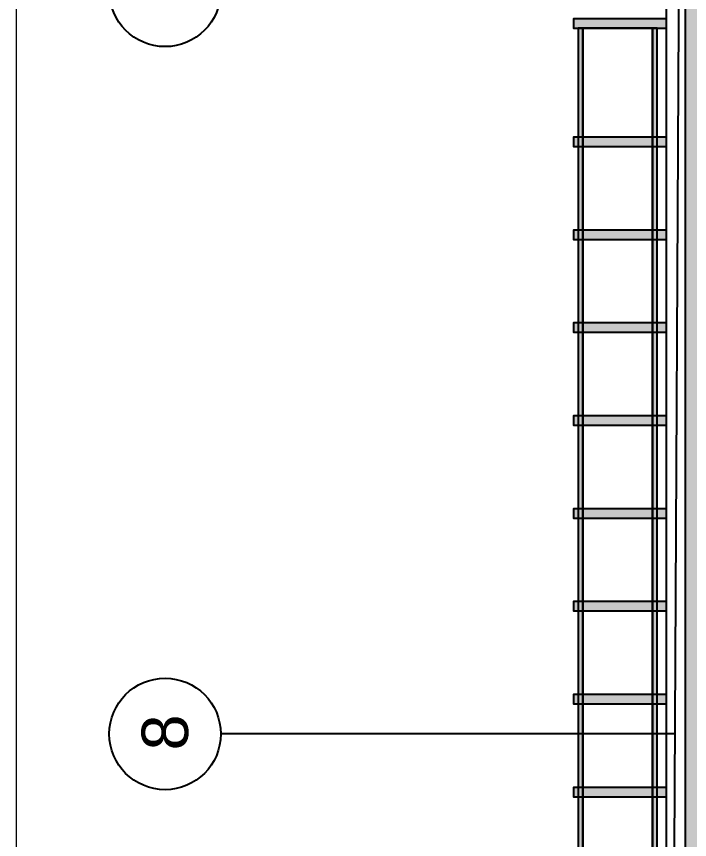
# Model space of a CAD drawing. Header units: millimetres. Extents: x -379292 to 1221486, y 92049 to 447512.
# Drawn here: x -40424 to -33176, y 151682 to 160544 of the extents above; entities that cross this region are included whole.
import ezdxf
from ezdxf.enums import TextEntityAlignment as Align

# ---------------------------------------------------------------- set-up
doc = ezdxf.new("R2010")
doc.units = ezdxf.units.MM
doc.linetypes.add('CENTER', pattern=[2, 1.25, -0.25, 0.25, -0.25])
doc.linetypes.add('HIDDENX2', pattern=[0.75, 0.5, -0.25])
doc.layers.add('01_BORDER', color=122, linetype='Continuous', lineweight=9)
doc.layers.add('1-MIMARI', color=8, linetype='Continuous', lineweight=9)
for name, color, linetype in [('05_AXIS', 211, 'CENTER'), ('05_AXIS NAME', 7, 'Continuous'), ('05_CONCRETE', 6, 'Continuous'), ('05_CONCRETE VIEW', 142, 'Continuous'), ('05_HATCH CONCRETE', 141, 'Continuous'), ('05_SLOPE', 91, 'Continuous'), ('05_VIEW 3', 3, 'Continuous')]:
    doc.layers.add(name, color=color, linetype=linetype)
doc.styles.add('YAZI-5', font='arial.ttf', dxfattribs={"height": 5})

# ---------------------------------------------------------------- blocks, each defined once
blk = doc.blocks.new('AWAKS ADI')
at = {"layer": '05_AXIS NAME', "color": 2}
blk.add_circle((0, 0), 6, dxfattribs=at)
at = {"layer": '05_AXIS NAME', "style": 'YAZI-5'}
blk.add_attdef('AKSADI', text='', height=5, dxfattribs=at).set_placement((0, 0), align=Align.MIDDLE_CENTER)
blk = doc.blocks.new('202_KorkulukGorDikme')
at = {"ltscale": 25}
h = blk.add_hatch(color=253, dxfattribs=at)
h.dxf.hatch_style = 1
h.paths.add_polyline_path([(-50, 0), (-50, 1000), (50, 1000), (50, 0)])
at = {"color": 0, "linetype": 'ByBlock', "ltscale": 25}
blk.add_lwpolyline([(-50, 0), (-50, 1000), (50, 1000), (50, 0)], close=True, dxfattribs=at)
blk = doc.blocks.new('*U1073')
at = {"ltscale": 25}
h = blk.add_hatch(color=253, dxfattribs=at)
h.dxf.hatch_style = 1
h.paths.add_polyline_path([(100, 950), (55300, 950), (55300, 900), (100, 900)])
h = blk.add_hatch(color=253, dxfattribs=at)
h.dxf.hatch_style = 1
h.paths.add_polyline_path([(100, 150), (55300, 150), (55300, 100), (100, 100)])
at = {"color": 0, "linetype": 'ByBlock', "ltscale": 25}
for points in [[(100, 950), (55300, 950), (55300, 900), (100, 900)], [(100, 150), (55300, 150), (55300, 100), (100, 100)]]:
    blk.add_lwpolyline(points, close=True, dxfattribs=at)
at = {"color": 0}
blk.add_lwpolyline([(100, 900), (55300, 900), (55300, 150), (100, 150)], close=True, dxfattribs=at)
at = {"ltscale": 25}
for p in [(50, 0), (1325, 0), (2325, 0), (3325, 0), (4325, 0), (5325, 0), (6325, 0), (7325, 0), (8325, 0)]:
    blk.add_blockref('202_KorkulukGorDikme', p, dxfattribs=at)
blk = doc.blocks.new('A$C6a8db8d0')
at = {"layer": '05_HATCH CONCRETE', "ltscale": 25, "transparency": 33554671}
h = blk.add_hatch(dxfattribs=at)
h.set_pattern_fill('ANSI33', color=256, scale=1.5, angle=180)
h.set_pattern_definition([(225, (-8686.666, 32930.851), (6.735192, -6.735192), []), (225, (-8693.402, 32930.851), (6.735192, -6.735192), [4.7625, -2.38125])])
h.paths.add_polyline_path([(-8625, 1080), (-8625, 1145), (-8270, 1145), (-8270, 1080), (-8220, 1080), (-8220, 1145), (-8015, 1145), (-8015, 1090), (-7975, 1090), (-7975, 1145), (-7715, 1145), (-7715, 1090), (-7675, 1090), (-7675, 1145), (-7470, 1145), (-7470, 1080), (-7420, 1080), (-7420, 1145), (-7215, 1145), (-7215, 1090), (-7175, 1090), (-7175, 1145), (-6915, 1145), (-6915, 1090), (-6875, 1090), (-6875, 1145), (-6670, 1145), (-6670, 1080), (-6620, 1080), (-6620, 1145), (-6415, 1145), (-6415, 1090), (-6375, 1090), (-6375, 1145), (-6115, 1145), (-6115, 1090), (-6075, 1090), (-6075, 1145), (-5870, 1145), (-5870, 1080), (-5820, 1080), (-5820, 1145), (-5615, 1145), (-5615, 1090), (-5575, 1090), (-5575, 1145), (-5315, 1145), (-5315, 1090), (-5275, 1090), (-5275, 1145), (-5070, 1145), (-5070, 1080), (-5020, 1080), (-5020, 1145), (-4815, 1145), (-4815, 1090), (-4775, 1090), (-4775, 1145), (-4515, 1145), (-4515, 1090), (-4475, 1090), (-4475, 1145), (-4270, 1145), (-4270, 1080), (-4220, 1080), (-4220, 1145), (-4015, 1145), (-4015, 1090), (-3975, 1090), (-3975, 1145), (-3715, 1145), (-3715, 1090), (-3675, 1090), (-3675, 1145), (-3470, 1145), (-3470, 1080), (-3420, 1080), (-3420, 1145), (-3215, 1145), (-3215, 1090), (-3175, 1090), (-3175, 1145), (-2915, 1145), (-2915, 1090), (-2875, 1090), (-2875, 1145), (-2670, 1145), (-2670, 1080), (-2620, 1080), (-2620, 1145), (-2415, 1145), (-2415, 1090), (-2375, 1090), (-2375, 1145), (-2205, 1145), (-2205, 1090), (-2165, 1090), (-2165, 1145), (-1955, 1145), (-1955, 1080), (-1905, 1080), (-1905, 1160), (-8655, 1160), (-8655, 1180), (-8675, 1180), (-8675, 1080)])
at = {"layer": '01_BORDER', "linetype": 'HIDDENX2', "ltscale": 2500}
blk.add_lwpolyline([(9395, 0), (-9395, 0), (-9395, 1880), (9395, 1880)], close=True, dxfattribs=at)
at = {"layer": '05_AXIS', "ltscale": 500}
blk.add_line((-3445, 170), (-3445, 1660), dxfattribs=at)
at = {"layer": '05_CONCRETE'}
blk.add_lwpolyline([(-1905, 1160), (-8655, 1160)], dxfattribs=at)
at = {"layer": '05_CONCRETE VIEW', "ltscale": 25}
blk.add_lwpolyline([(-8655, 1180), (5795, 1180)], dxfattribs=at)
at = {"layer": '05_SLOPE', "ltscale": 25}
blk.add_lwpolyline([(-2263.5, 1165), (-3844.98, 1173), (-5426.5, 1165)], dxfattribs=at)
at = {"layer": '05_AXIS NAME'}
ref = blk.add_blockref('AWAKS ADI', (-3445, 1720), dxfattribs=dict(at, xscale=10, yscale=10, zscale=10))
ref.add_attrib('AKSADI', '8', dxfattribs={"height": 50, "style": 'YAZI-5'}).set_placement((-3443.36, 1720.2), align=Align.MIDDLE_CENTER)
ref = blk.add_blockref('AWAKS ADI', (-2645, 1720), dxfattribs=dict(at, xscale=10, yscale=10, zscale=10))
ref.add_attrib('AKSADI', '9', dxfattribs={"height": 50, "style": 'YAZI-5'}).set_placement((-2643.43, 1720.2), align=Align.MIDDLE_CENTER)
at = {"layer": '05_VIEW 3', "ltscale": 25, "xscale": -0.1, "yscale": 0.1, "zscale": 0.1}
blk.add_blockref('*U1073', (-2675, 1180), dxfattribs=at)

msp = doc.modelspace()

# ---------------------------------------------------------------- block references
at = {"layer": '1-MIMARI', "ltscale": 25, "xscale": 10, "yscale": 10, "zscale": 10, "rotation": 90}
msp.add_blockref('A$C6a8db8d0', (-21624.5, 187268.8), dxfattribs=at)

doc.saveas('drawing.dxf')
